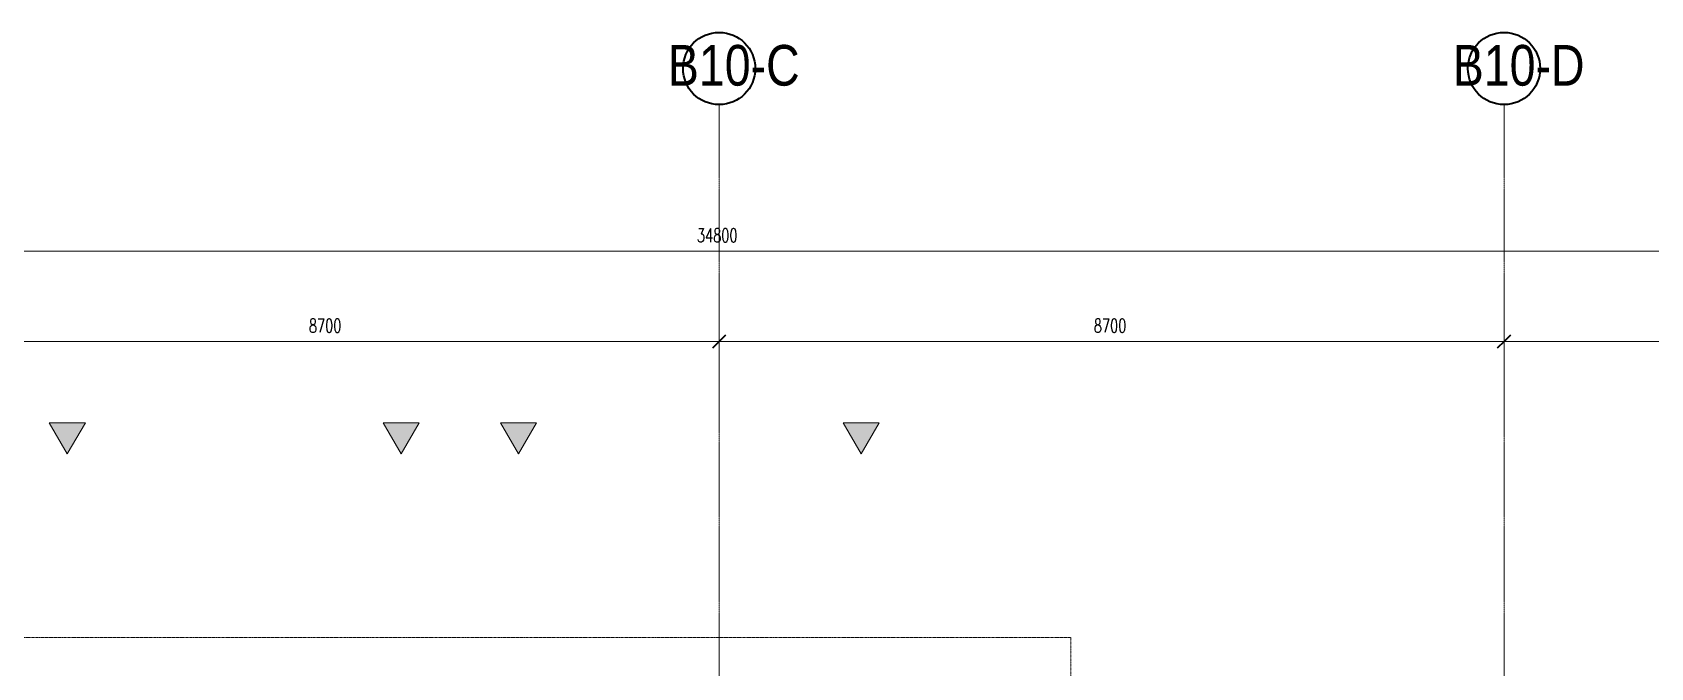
# Model space of a CAD drawing. Header units: millimetres. Extents: x 147808 to 207182, y -28592 to 8154.
# Drawn here: x 166387 to 184325, y 1118 to 8154 of the extents above; entities that cross this region are included whole.
import ezdxf

# ---------------------------------------------------------------- set-up
doc = ezdxf.new("R2010")
doc.units = ezdxf.units.MM
doc.linetypes.add('TJ Dash 2x', pattern=[3, 2, -1])
doc.linetypes.add('轴网线', pattern=[22.24, 12.7, -3.18, 3.18, -3.18])
for name, color, linetype, lineweight in [('A-____-____-DIMS', 7, 'Continuous', 5), ('A-____-____-DIMS-100', 7, 'Continuous', 5), ('A-DETL-____-OTLN', 7, 'Continuous', 5), ('A-DETL-GENF-OTLN', 7, 'Continuous', 5), ('S-GRID-____-IDEN', 7, 'Continuous', 5), ('S-GRID-____-OTLN', 7, 'Continuous', 5)]:
    doc.layers.add(name, color=color, linetype=linetype, lineweight=lineweight)
doc.styles.add('RomanD', font='romand__.ttf', dxfattribs={"width": 0.7, "height": 150})
doc.styles.add('TJ_FangSong_Narrow', font='', dxfattribs={"height": 450})
doc.styles.get('TJ_FangSong_Narrow').set_extended_font_data('TJ_FangSong_Narrow')
doc.dimstyles.new('对角线_-_1_5mm_RomanD_1_20_1', dxfattribs={"dimscale": 304.8, "dimtxt": 150.53621, "dimasz": 0.492126, "dimexe": 0.656168, "dimexo": 0.0625, "dimgap": 0.164042, "dimtad": 1, "dimdec": 0, "dimzin": 0, "dimdsep": 46, "dimtxsty": 'RomanD', "dimblk1": 'OBLIQUE', "dimblk2": 'OBLIQUE', "dimsah": 1, "dimcen": 0.09, "dimazin": 0, "dimtfac": 1, "dimtdec": 4, "dimtix": 1, "dimtmove": 0, "dimatfit": 3, "dimfxl": 1.64042, "dimfxlon": 1, "dimtvp": 1, "dimtolj": 1, "dimtzin": 0, "dimarcsym": 2})

# ---------------------------------------------------------------- blocks, each defined once
blk = doc.blocks.new('箭头 - 入口符号 - 箭头 - 入口符号-1524913-ELV_1F')
at = {"layer": 'A-DETL-GENF-OTLN', "true_color": 0x757575}
blk.add_hatch(color=8, dxfattribs=at).paths.add_polyline_path([(0, -346), (200, 0), (-200, 0)], flags=0)
at = {"layer": 'A-DETL-GENF-OTLN', "color": 250, "true_color": 0x444444}
for p, q in [((-200, 0), (0, -346)), ((-200, 0), (200, 0)), ((200, 0), (0, -346))]:
    blk.add_line(p, q, dxfattribs=at)
blk = doc.blocks.new('DIMBLOCK5-ELV_1F')
at = {"layer": 'A-____-____-DIMS-100', "color": 250, "true_color": 0x444444, "transparency": 16777216}
for p, q in [((156600, 2893), (156600, 5930)), ((191400, 4789), (191400, 5930)), ((156600, 5730), (191400, 5730)), ((156600, 5730), (156600, 2893)), ((191400, 5730), (191400, 4789))]:
    blk.add_line(p, q, dxfattribs=at)
at = {"layer": 'A-____-____-DIMS-100', "color": 250, "lineweight": 35, "true_color": 0x444444, "transparency": 16777216}
for p, q in [((156600, 5730), (156675, 5805)), ((191400, 5730), (191475, 5805)), ((156600, 5730), (156525, 5655)), ((191400, 5730), (191325, 5655))]:
    blk.add_line(p, q, dxfattribs=at)
at = {"layer": 'A-____-____-DIMS-100', "color": 0, "transparency": 16777216, "insert": (173754, 5980), "char_height": 150, "width": 590.57, "attachment_point": 1, "line_spacing_factor": 1.146391, "style": 'RomanD'}
blk.add_mtext('34800', dxfattribs=at)
blk = doc.blocks.new('_Oblique')
at = {"color": 0, "linetype": 'ByBlock', "lineweight": -2}
blk.add_line((-0.5, -0.5), (0.5, 0.5), dxfattribs=at)
blk = doc.blocks.new('DIMBLOCK15-ELV_1F')
at = {"layer": 'A-____-____-DIMS-100', "color": 250, "true_color": 0x444444, "transparency": 16777216}
for p, q in [((174000, 5230), (174000, 4530)), ((174000, 4730), (174000, 5230)), ((165300, 3860), (165300, 4930)), ((165300, 4730), (174000, 4730)), ((165300, 4730), (165300, 3860))]:
    blk.add_line(p, q, dxfattribs=at)
at = {"layer": 'A-____-____-DIMS-100', "color": 250, "lineweight": 35, "true_color": 0x444444, "transparency": 16777216}
for p, q in [((165300, 4730), (165225, 4655)), ((165300, 4730), (165375, 4805)), ((174000, 4730), (173925, 4655)), ((174000, 4730), (174075, 4805))]:
    blk.add_line(p, q, dxfattribs=at)
at = {"layer": 'A-____-____-DIMS-100', "color": 0, "transparency": 16777216, "insert": (169453, 4980), "char_height": 150, "width": 472.45, "attachment_point": 1, "line_spacing_factor": 1.146391, "style": 'RomanD'}
blk.add_mtext('8700', dxfattribs=at)
blk = doc.blocks.new('DIMBLOCK16-ELV_1F')
at = {"layer": 'A-____-____-DIMS-100', "color": 250, "true_color": 0x444444, "transparency": 16777216}
for p, q in [((174000, 5230), (174000, 4530)), ((174000, 4730), (174000, 5230)), ((182700, 3677), (182700, 4930)), ((174000, 4730), (182700, 4730)), ((182700, 4730), (182700, 3677))]:
    blk.add_line(p, q, dxfattribs=at)
at = {"layer": 'A-____-____-DIMS-100', "color": 250, "lineweight": 35, "true_color": 0x444444, "transparency": 16777216}
for p, q in [((174000, 4730), (173925, 4655)), ((174000, 4730), (174075, 4805)), ((182700, 4730), (182625, 4655)), ((182700, 4730), (182775, 4805))]:
    blk.add_line(p, q, dxfattribs=at)
at = {"layer": 'A-____-____-DIMS-100', "color": 0, "transparency": 16777216, "insert": (178153, 4980), "char_height": 150, "width": 472.45, "attachment_point": 1, "line_spacing_factor": 1.146391, "style": 'RomanD'}
blk.add_mtext('8700', dxfattribs=at)
blk = doc.blocks.new('DIMBLOCK17-ELV_1F')
at = {"layer": 'A-____-____-DIMS-100', "color": 250, "true_color": 0x444444, "transparency": 16777216}
for p, q in [((182700, 3677), (182700, 4930)), ((191400, 3586), (191400, 4930)), ((182700, 4730), (191400, 4730)), ((182700, 4730), (182700, 3677)), ((191400, 4730), (191400, 3586))]:
    blk.add_line(p, q, dxfattribs=at)
at = {"layer": 'A-____-____-DIMS-100', "color": 250, "lineweight": 35, "true_color": 0x444444, "transparency": 16777216}
for p, q in [((182700, 4730), (182625, 4655)), ((182700, 4730), (182775, 4805)), ((191400, 4730), (191325, 4655)), ((191400, 4730), (191475, 4805))]:
    blk.add_line(p, q, dxfattribs=at)
at = {"layer": 'A-____-____-DIMS-100', "color": 0, "transparency": 16777216, "insert": (186853, 4980), "char_height": 150, "width": 472.45, "attachment_point": 1, "line_spacing_factor": 1.146391, "style": 'RomanD'}
blk.add_mtext('8700', dxfattribs=at)
blk = doc.blocks.new('轴网 - R4_0-512320-ELV_1F')
at = {"layer": 'S-GRID-____-IDEN', "color": 160, "lineweight": 35, "true_color": 0x4444ff}
blk.add_circle((0, 0), 4, dxfattribs=at)
blk = doc.blocks.new('YXQH_AR_B9-20_rvt-1-ELV_1F')
at = {"layer": 'A-DETL-____-OTLN', "color": 160, "linetype": 'TJ Dash 2x', "true_color": 0x4444ff}
for p, q in [((165000, 1450), (177900, 1450)), ((177900, 1450), (177900, -1750))]:
    blk.add_line(p, q, dxfattribs=at)
at = {"layer": 'S-GRID-____-OTLN', "color": 160, "linetype": '轴网线', "true_color": 0x4444ff}
for p, q in [((174000, 7353.7), (174000, -27792.2)), ((182700, 7353.7), (182700, -27792.2))]:
    blk.add_line(p, q, dxfattribs=at)
at = {"color": 250, "lineweight": 5, "true_color": 0x444444, "xscale": 99.99999999999993, "yscale": 99.99999999999993, "zscale": 99.99999999999993, "rotation": 180}
for p in [(174000, 7753.7), (182700, 7753.7)]:
    blk.add_blockref('轴网 - R4_0-512320-ELV_1F', p, dxfattribs=at)
at = {"color": 160, "linetype": 'TJ Dash 2x', "lineweight": 5, "true_color": 0x4444ff}
for p in [(166774.9, 3830.3), (170474.9, 3830.3), (171774.9, 3830.3), (175574.9, 3830.3)]:
    blk.add_blockref('箭头 - 入口符号 - 箭头 - 入口符号-1524913-ELV_1F', p, dxfattribs=at)
at = {"layer": 'S-GRID-____-IDEN', "color": 250, "true_color": 0x444444, "char_height": 450, "width": 1370.886, "attachment_point": 1, "style": 'TJ_FangSong_Narrow'}
for s, insert in [('B10-C', (173431.7, 8014.2)), ('B10-D', (182131.7, 8014.2))]:
    blk.add_mtext(s, dxfattribs=dict(at, insert=insert))
at = {"layer": 'A-____-____-DIMS', "color": 250, "true_color": 0x444444}
for base, p1, p2, override, picture, middle in [((191400, 5730.5), (156600, 2893.2), (191400, 4788.9), {"dimpost": '<>', "dimfxl": 34851.596355}, 'DIMBLOCK5-ELV_1F', (174000, 5855.5)), ((174000, 4730.5), (165300, 3860.1), (174000, 5230.5), {"dimpost": '<>', "dimfxl": 8807.259964}, 'DIMBLOCK15-ELV_1F', (169650, 4855.5)), ((182700, 4730.5), (174000, 5230.5), (182700, 3677.2), {"dimpost": '<>', "dimfxl": 8837.560042}, 'DIMBLOCK16-ELV_1F', (178350, 4855.5)), ((191400, 4730.5), (182700, 3677.2), (191400, 3585.8), {"dimpost": '<>', "dimfxl": 8700.480998}, 'DIMBLOCK17-ELV_1F', (187050, 4855.5))]:
    dim = blk.add_linear_dim(base=base, p1=p1, p2=p2, dimstyle='对角线_-_1_5mm_RomanD_1_20_1', override=override, dxfattribs=at)
    dim.commit()
    dim.dimension.update_dxf_attribs({"geometry": picture, "text_midpoint": middle})

msp = doc.modelspace()

# ---------------------------------------------------------------- block references
at = {"lineweight": 5}
msp.add_blockref('YXQH_AR_B9-20_rvt-1-ELV_1F', (0, 0), dxfattribs=at)

doc.saveas('drawing.dxf')
